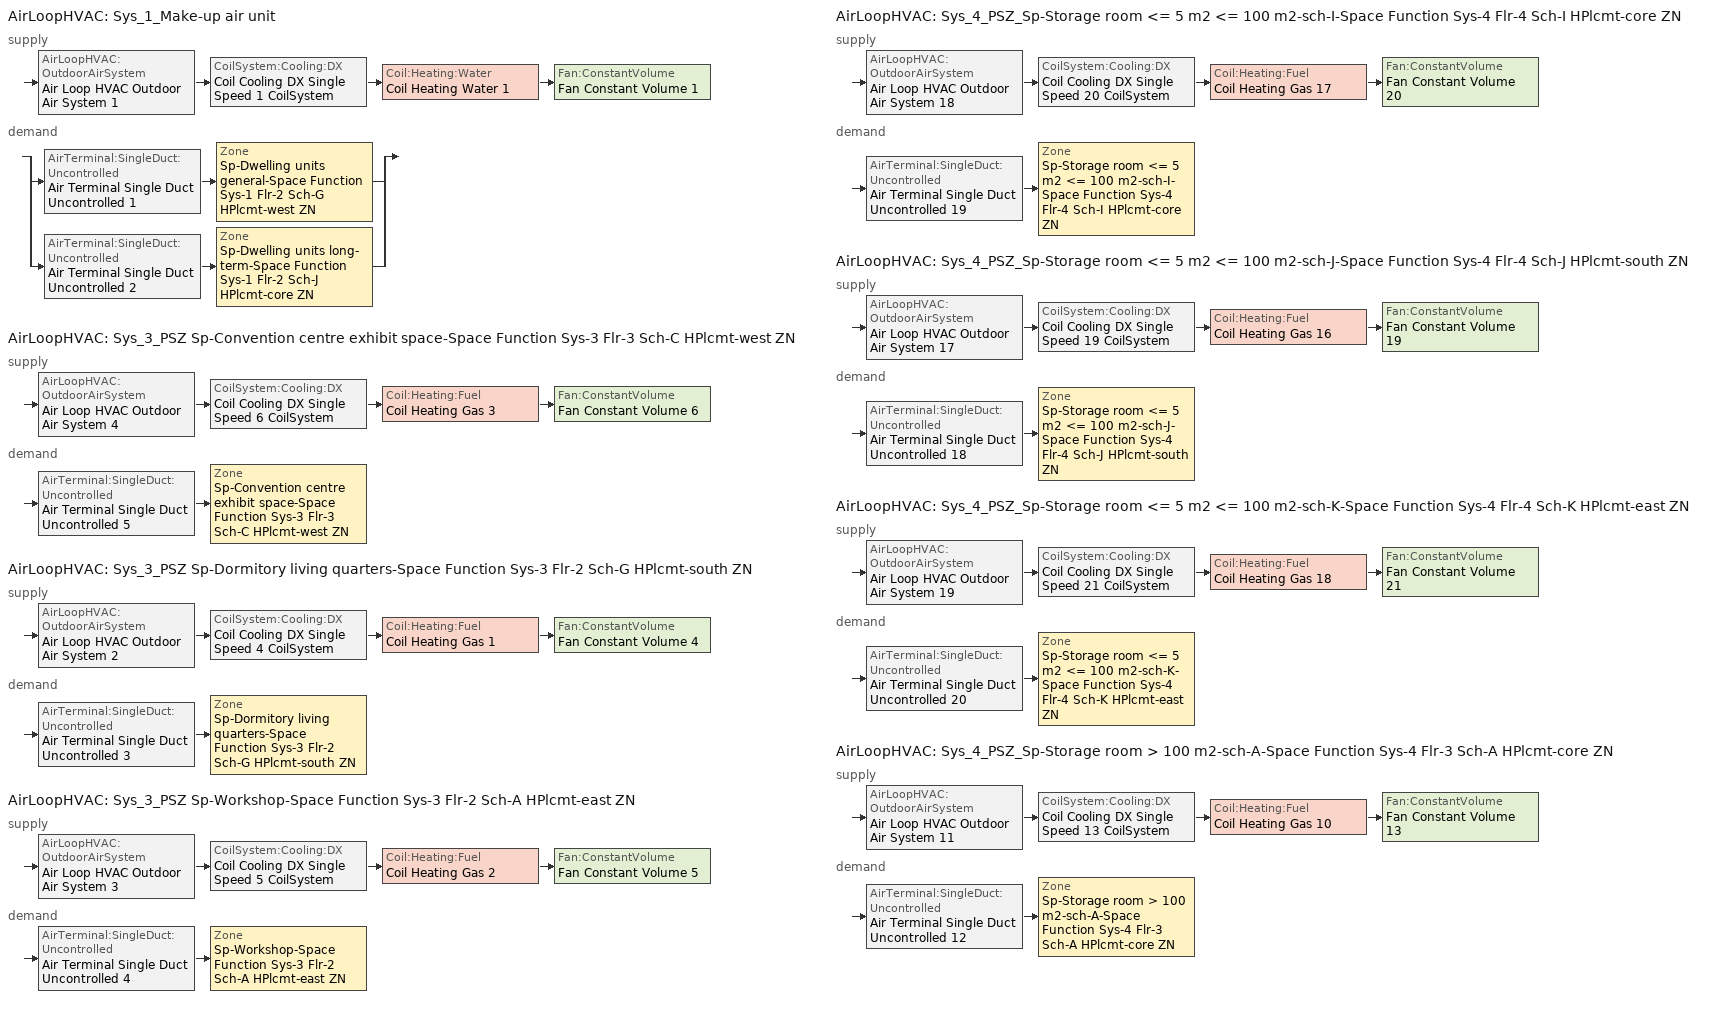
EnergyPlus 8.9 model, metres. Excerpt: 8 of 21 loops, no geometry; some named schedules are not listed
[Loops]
AirLoopHVAC 'Sys_1_Make-up air unit'
 supply: AirLoopHVAC:OutdoorAirSystem 'Air Loop HVAC Outdoor Air System 1' > CoilSystem:Cooling:DX 'Coil Cooling DX Single Speed 1 CoilSystem' > Coil:Heating:Water 'Coil Heating Water 1' > Fan:ConstantVolume 'Fan Constant Volume 1'
 demand: split
  | AirTerminal:SingleDuct:Uncontrolled 'Air Terminal Single Duct Uncontrolled 1' > Zone 'Sp-Dwelling units general-Space Function Sys-1 Flr-2 Sch-G HPlcmt-west ZN'
  | AirTerminal:SingleDuct:Uncontrolled 'Air Terminal Single Duct Uncontrolled 2' > Zone 'Sp-Dwelling units long-term-Space Function Sys-1 Flr-2 Sch-J HPlcmt-core ZN'
AirLoopHVAC 'Sys_3_PSZ Sp-Convention centre exhibit space-Space Function Sys-3 Flr-3 Sch-C HPlcmt-west ZN'
 supply: AirLoopHVAC:OutdoorAirSystem 'Air Loop HVAC Outdoor Air System 4' > CoilSystem:Cooling:DX 'Coil Cooling DX Single Speed 6 CoilSystem' > Coil:Heating:Fuel 'Coil Heating Gas 3' > Fan:ConstantVolume 'Fan Constant Volume 6'
 demand: AirTerminal:SingleDuct:Uncontrolled 'Air Terminal Single Duct Uncontrolled 5' > Zone 'Sp-Convention centre exhibit space-Space Function Sys-3 Flr-3 Sch-C HPlcmt-west ZN'
AirLoopHVAC 'Sys_3_PSZ Sp-Dormitory living quarters-Space Function Sys-3 Flr-2 Sch-G HPlcmt-south ZN'
 supply: AirLoopHVAC:OutdoorAirSystem 'Air Loop HVAC Outdoor Air System 2' > CoilSystem:Cooling:DX 'Coil Cooling DX Single Speed 4 CoilSystem' > Coil:Heating:Fuel 'Coil Heating Gas 1' > Fan:ConstantVolume 'Fan Constant Volume 4'
 demand: AirTerminal:SingleDuct:Uncontrolled 'Air Terminal Single Duct Uncontrolled 3' > Zone 'Sp-Dormitory living quarters-Space Function Sys-3 Flr-2 Sch-G HPlcmt-south ZN'
AirLoopHVAC 'Sys_3_PSZ Sp-Workshop-Space Function Sys-3 Flr-2 Sch-A HPlcmt-east ZN'
 supply: AirLoopHVAC:OutdoorAirSystem 'Air Loop HVAC Outdoor Air System 3' > CoilSystem:Cooling:DX 'Coil Cooling DX Single Speed 5 CoilSystem' > Coil:Heating:Fuel 'Coil Heating Gas 2' > Fan:ConstantVolume 'Fan Constant Volume 5'
 demand: AirTerminal:SingleDuct:Uncontrolled 'Air Terminal Single Duct Uncontrolled 4' > Zone 'Sp-Workshop-Space Function Sys-3 Flr-2 Sch-A HPlcmt-east ZN'
AirLoopHVAC 'Sys_4_PSZ_Sp-Storage room <= 5 m2 <= 100 m2-sch-I-Space Function Sys-4 Flr-4 Sch-I HPlcmt-core ZN'
 supply: AirLoopHVAC:OutdoorAirSystem 'Air Loop HVAC Outdoor Air System 18' > CoilSystem:Cooling:DX 'Coil Cooling DX Single Speed 20 CoilSystem' > Coil:Heating:Fuel 'Coil Heating Gas 17' > Fan:ConstantVolume 'Fan Constant Volume 20'
 demand: AirTerminal:SingleDuct:Uncontrolled 'Air Terminal Single Duct Uncontrolled 19' > Zone 'Sp-Storage room <= 5 m2 <= 100 m2-sch-I-Space Function Sys-4 Flr-4 Sch-I HPlcmt-core ZN'
AirLoopHVAC 'Sys_4_PSZ_Sp-Storage room <= 5 m2 <= 100 m2-sch-J-Space Function Sys-4 Flr-4 Sch-J HPlcmt-south ZN'
 supply: AirLoopHVAC:OutdoorAirSystem 'Air Loop HVAC Outdoor Air System 17' > CoilSystem:Cooling:DX 'Coil Cooling DX Single Speed 19 CoilSystem' > Coil:Heating:Fuel 'Coil Heating Gas 16' > Fan:ConstantVolume 'Fan Constant Volume 19'
 demand: AirTerminal:SingleDuct:Uncontrolled 'Air Terminal Single Duct Uncontrolled 18' > Zone 'Sp-Storage room <= 5 m2 <= 100 m2-sch-J-Space Function Sys-4 Flr-4 Sch-J HPlcmt-south ZN'
AirLoopHVAC 'Sys_4_PSZ_Sp-Storage room <= 5 m2 <= 100 m2-sch-K-Space Function Sys-4 Flr-4 Sch-K HPlcmt-east ZN'
 supply: AirLoopHVAC:OutdoorAirSystem 'Air Loop HVAC Outdoor Air System 19' > CoilSystem:Cooling:DX 'Coil Cooling DX Single Speed 21 CoilSystem' > Coil:Heating:Fuel 'Coil Heating Gas 18' > Fan:ConstantVolume 'Fan Constant Volume 21'
 demand: AirTerminal:SingleDuct:Uncontrolled 'Air Terminal Single Duct Uncontrolled 20' > Zone 'Sp-Storage room <= 5 m2 <= 100 m2-sch-K-Space Function Sys-4 Flr-4 Sch-K HPlcmt-east ZN'
AirLoopHVAC 'Sys_4_PSZ_Sp-Storage room > 100 m2-sch-A-Space Function Sys-4 Flr-3 Sch-A HPlcmt-core ZN'
 supply: AirLoopHVAC:OutdoorAirSystem 'Air Loop HVAC Outdoor Air System 11' > CoilSystem:Cooling:DX 'Coil Cooling DX Single Speed 13 CoilSystem' > Coil:Heating:Fuel 'Coil Heating Gas 10' > Fan:ConstantVolume 'Fan Constant Volume 13'
 demand: AirTerminal:SingleDuct:Uncontrolled 'Air Terminal Single Duct Uncontrolled 12' > Zone 'Sp-Storage room > 100 m2-sch-A-Space Function Sys-4 Flr-3 Sch-A HPlcmt-core ZN'
[ZoneControl:Thermostat] Control Object Type 1=ThermostatSetpoint:DualSetpoint
Name | Zone or ZoneList | Control Type Schedule | Control Name 1
Sp-Convention centre exhibit space-Space Function Sys-3 Flr-3 Sch-C HPlcmt-west ZN Thermostat | Sp-Convention centre exhibit space-Space Function Sys-3 Flr-3 Sch-C HPlcmt-west ZN | Sp-Convention centre exhibit space-Space Function Sys-3 Flr-3 Sch-C HPlcmt-west ZN Thermostat Schedule | Space Function Convention centre exhibit space Thermostat 2
Sp-Dormitory living quarters-Space Function Sys-3 Flr-2 Sch-G HPlcmt-south ZN Thermostat | Sp-Dormitory living quarters-Space Function Sys-3 Flr-2 Sch-G HPlcmt-south ZN | Sp-Dormitory living quarters-Space Function Sys-3 Flr-2 Sch-G HPlcmt-south ZN Thermostat Schedule | Space Function Dormitory living quarters Thermostat 2
Sp-Dwelling units general-Space Function Sys-1 Flr-2 Sch-G HPlcmt-west ZN Thermostat | Sp-Dwelling units general-Space Function Sys-1 Flr-2 Sch-G HPlcmt-west ZN | Sp-Dwelling units general-Space Function Sys-1 Flr-2 Sch-G HPlcmt-west ZN Thermostat Schedule | Space Function Dwelling units general Thermostat 2
Sp-Dwelling units long-term-Space Function Sys-1 Flr-2 Sch-J HPlcmt-core ZN Thermostat | Sp-Dwelling units long-term-Space Function Sys-1 Flr-2 Sch-J HPlcmt-core ZN | Sp-Dwelling units long-term-Space Function Sys-1 Flr-2 Sch-J HPlcmt-core ZN Thermostat Schedule | Space Function Dwelling units long-term Thermostat 2
Sp-Storage room <= 5 m2 <= 100 m2-sch-I-Space Function Sys-4 Flr-4 Sch-I HPlcmt-core ZN Thermostat | Sp-Storage room <= 5 m2 <= 100 m2-sch-I-Space Function Sys-4 Flr-4 Sch-I HPlcmt-core ZN | Sp-Storage room <= 5 m2 <= 100 m2-sch-I-Space Function Sys-4 Flr-4 Sch-I HPlcmt-core ZN Thermostat Schedule | Space Function Storage room <= 5 m2 <= 100 m2-sch-I Thermostat 2
Sp-Storage room <= 5 m2 <= 100 m2-sch-J-Space Function Sys-4 Flr-4 Sch-J HPlcmt-south ZN Thermostat | Sp-Storage room <= 5 m2 <= 100 m2-sch-J-Space Function Sys-4 Flr-4 Sch-J HPlcmt-south ZN | Sp-Storage room <= 5 m2 <= 100 m2-sch-J-Space Function Sys-4 Flr-4 Sch-J HPlcmt-south ZN Thermostat Schedule | Space Function Storage room <= 5 m2 <= 100 m2-sch-J Thermostat 2
Sp-Storage room <= 5 m2 <= 100 m2-sch-K-Space Function Sys-4 Flr-4 Sch-K HPlcmt-east ZN Thermostat | Sp-Storage room <= 5 m2 <= 100 m2-sch-K-Space Function Sys-4 Flr-4 Sch-K HPlcmt-east ZN | Sp-Storage room <= 5 m2 <= 100 m2-sch-K-Space Function Sys-4 Flr-4 Sch-K HPlcmt-east ZN Thermostat Schedule | Space Function Storage room <= 5 m2 <= 100 m2-sch-K Thermostat 2
Sp-Storage room > 100 m2-sch-A-Space Function Sys-4 Flr-3 Sch-A HPlcmt-core ZN Thermostat | Sp-Storage room > 100 m2-sch-A-Space Function Sys-4 Flr-3 Sch-A HPlcmt-core ZN | Sp-Storage room > 100 m2-sch-A-Space Function Sys-4 Flr-3 Sch-A HPlcmt-core ZN Thermostat Schedule | Space Function Storage room > 100 m2-sch-A Thermostat 2
Sp-Workshop-Space Function Sys-3 Flr-2 Sch-A HPlcmt-east ZN Thermostat | Sp-Workshop-Space Function Sys-3 Flr-2 Sch-A HPlcmt-east ZN | Sp-Workshop-Space Function Sys-3 Flr-2 Sch-A HPlcmt-east ZN Thermostat Schedule | Space Function Workshop Thermostat 2
[ThermostatSetpoint:DualSetpoint]
Name | Heating Setpoint Temperature Schedule | Cooling Setpoint Temperature Schedule
Space Function Convention centre exhibit space Thermostat 2 | NECB-C-Thermostat Setpoint-Heating | NECB-C-Thermostat Setpoint-Cooling
Space Function Dormitory living quarters Thermostat 2; Space Function Dwelling units general Thermostat 2 | NECB-G-Thermostat Setpoint-Heating | NECB-G-Thermostat Setpoint-Cooling
Space Function Dwelling units long-term Thermostat 2; Space Function Storage room <= 5 m2 <= 100 m2-sch-J Thermostat 2 | NECB-J-Thermostat Setpoint-Heating | NECB-J-Thermostat Setpoint-Cooling
Space Function Storage room <= 5 m2 <= 100 m2-sch-I Thermostat 2 | NECB-I-Thermostat Setpoint-Heating | NECB-I-Thermostat Setpoint-Cooling
Space Function Storage room <= 5 m2 <= 100 m2-sch-K Thermostat 2 | NECB-K-Thermostat Setpoint-Heating | NECB-K-Thermostat Setpoint-Cooling
Space Function Storage room > 100 m2-sch-A Thermostat 2; Space Function Workshop Thermostat 2 | NECB-A-Thermostat Setpoint-Heating | NECB-A-Thermostat Setpoint-Cooling
[AirTerminal:SingleDuct:Uncontrolled] Availability Schedule=Always On Discrete; Maximum Air Flow Rate {m3/s}=AutoSize
Air Terminal Single Duct Uncontrolled 5; Air Terminal Single Duct Uncontrolled 3; Air Terminal Single Duct Uncontrolled 1; Air Terminal Single Duct Uncontrolled 2; Air Terminal Single Duct Uncontrolled 19; Air Terminal Single Duct Uncontrolled 18; Air Terminal Single Duct Uncontrolled 20; Air Terminal Single Duct Uncontrolled 12; Air Terminal Single Duct Uncontrolled 4
[Zone equipment]
Sp-Convention centre exhibit space-Space Function Sys-3 Flr-3 Sch-C HPlcmt-west ZN: Air Terminal Single Duct Uncontrolled 5, Zone HVAC Baseboard Convective Water 5
Sp-Dormitory living quarters-Space Function Sys-3 Flr-2 Sch-G HPlcmt-south ZN: Air Terminal Single Duct Uncontrolled 3, Zone HVAC Baseboard Convective Water 3
Sp-Dwelling units general-Space Function Sys-1 Flr-2 Sch-G HPlcmt-west ZN: Sp-Dwelling units general-Space Function Sys-1 Flr-2 Sch-G HPlcmt-west ZN PTAC, Zone HVAC Baseboard Convective Water 1, Air Terminal Single Duct Uncontrolled 1
Sp-Dwelling units long-term-Space Function Sys-1 Flr-2 Sch-J HPlcmt-core ZN: Sp-Dwelling units long-term-Space Function Sys-1 Flr-2 Sch-J HPlcmt-core ZN PTAC, Zone HVAC Baseboard Convective Water 2, Air Terminal Single Duct Uncontrolled 2
Sp-Storage room <= 5 m2 <= 100 m2-sch-I-Space Function Sys-4 Flr-4 Sch-I HPlcmt-core ZN: Air Terminal Single Duct Uncontrolled 19, Zone HVAC Baseboard Convective Water 19
Sp-Storage room <= 5 m2 <= 100 m2-sch-J-Space Function Sys-4 Flr-4 Sch-J HPlcmt-south ZN: Air Terminal Single Duct Uncontrolled 18, Zone HVAC Baseboard Convective Water 18
Sp-Storage room <= 5 m2 <= 100 m2-sch-K-Space Function Sys-4 Flr-4 Sch-K HPlcmt-east ZN: Air Terminal Single Duct Uncontrolled 20, Zone HVAC Baseboard Convective Water 20
Sp-Storage room > 100 m2-sch-A-Space Function Sys-4 Flr-3 Sch-A HPlcmt-core ZN: Air Terminal Single Duct Uncontrolled 12, Zone HVAC Baseboard Convective Water 12
Sp-Workshop-Space Function Sys-3 Flr-2 Sch-A HPlcmt-east ZN: Air Terminal Single Duct Uncontrolled 4, Zone HVAC Baseboard Convective Water 4
[Sizing:Zone] Zone Cooling Design Supply Air Temperature Input Method=SupplyAirTemperature; Zone Cooling Design Supply Air Temperature {C}=13; Zone Cooling Design Supply Air Temperature Difference {deltaC}=11.11; Zone Heating Design Supply Air Temperature Input Method=SupplyAirTemperature; Zone Heating Design Supply Air Temperature {C}=43; Zone Heating Design Supply Air Temperature Difference {deltaC}=11.11; Zone Cooling Design Supply Air Humidity Ratio {kgWater/kgDryAir}=0.0085; Zone Heating Design Supply Air Humidity Ratio {kgWater/kgDryAir}=0.008; Zone Heating Sizing Factor=1.3; Zone Cooling Sizing Factor=1.1; Cooling Design Air Flow Method=DesignDay; Cooling Design Air Flow Rate {m3/s}=0; Cooling Minimum Air Flow per Zone Floor Area {m3/s-m2}=0.000762; Cooling Minimum Air Flow {m3/s}=0; Cooling Minimum Air Flow Fraction=0; Heating Design Air Flow Method=DesignDay; Heating Design Air Flow Rate {m3/s}=0; Heating Maximum Air Flow per Zone Floor Area {m3/s-m2}=0.002032; Heating Maximum Air Flow {m3/s}=0.141576; Heating Maximum Air Flow Fraction=0.3; Account for Dedicated Outdoor Air System=No
Name | Design Specification Outdoor Air Object | Design Specification Zone Air Distribution Object
Sp-Convention centre exhibit space-Space Function Sys-3 Flr-3 Sch-C HPlcmt-west ZN | Space Function Convention centre exhibit space Ventilation | Sp-Convention centre exhibit space-Space Function Sys-3 Flr-3 Sch-C HPlcmt-west ZN Design Spec Zone Air Dist
Sp-Dormitory living quarters-Space Function Sys-3 Flr-2 Sch-G HPlcmt-south ZN | Space Function Dormitory living quarters Ventilation | Sp-Dormitory living quarters-Space Function Sys-3 Flr-2 Sch-G HPlcmt-south ZN Design Spec Zone Air Dist
Sp-Dwelling units general-Space Function Sys-1 Flr-2 Sch-G HPlcmt-west ZN | Space Function Dwelling units general Ventilation | Sp-Dwelling units general-Space Function Sys-1 Flr-2 Sch-G HPlcmt-west ZN Design Spec Zone Air Dist
Sp-Dwelling units long-term-Space Function Sys-1 Flr-2 Sch-J HPlcmt-core ZN | Space Function Dwelling units long-term Ventilation | Sp-Dwelling units long-term-Space Function Sys-1 Flr-2 Sch-J HPlcmt-core ZN Design Spec Zone Air Dist
Sp-Storage room <= 5 m2 <= 100 m2-sch-I-Space Function Sys-4 Flr-4 Sch-I HPlcmt-core ZN | Space Function Storage room <= 5 m2 <= 100 m2-sch-I Ventilation | Sp-Storage room <= 5 m2 <= 100 m2-sch-I-Space Function Sys-4 Flr-4 Sch-I HPlcmt-core ZN Design Spec Zone Air Dist
Sp-Storage room <= 5 m2 <= 100 m2-sch-J-Space Function Sys-4 Flr-4 Sch-J HPlcmt-south ZN | Space Function Storage room <= 5 m2 <= 100 m2-sch-J Ventilation | Sp-Storage room <= 5 m2 <= 100 m2-sch-J-Space Function Sys-4 Flr-4 Sch-J HPlcmt-south ZN Design Spec Zone Air Dist
Sp-Storage room <= 5 m2 <= 100 m2-sch-K-Space Function Sys-4 Flr-4 Sch-K HPlcmt-east ZN | Space Function Storage room <= 5 m2 <= 100 m2-sch-K Ventilation | Sp-Storage room <= 5 m2 <= 100 m2-sch-K-Space Function Sys-4 Flr-4 Sch-K HPlcmt-east ZN Design Spec Zone Air Dist
Sp-Storage room > 100 m2-sch-A-Space Function Sys-4 Flr-3 Sch-A HPlcmt-core ZN | Space Function Storage room > 100 m2-sch-A Ventilation | Sp-Storage room > 100 m2-sch-A-Space Function Sys-4 Flr-3 Sch-A HPlcmt-core ZN Design Spec Zone Air Dist
Sp-Workshop-Space Function Sys-3 Flr-2 Sch-A HPlcmt-east ZN | Space Function Workshop Ventilation | Sp-Workshop-Space Function Sys-3 Flr-2 Sch-A HPlcmt-east ZN Design Spec Zone Air Dist
[DesignSpecification:ZoneAirDistribution] Zone Air Distribution Effectiveness in Cooling Mode=1; Zone Air Distribution Effectiveness in Heating Mode=1
Sp-Convention centre exhibit space-Space Function Sys-3 Flr-3 Sch-C HPlcmt-west ZN Design Spec Zone Air Dist; Sp-Dormitory living quarters-Space Function Sys-3 Flr-2 Sch-G HPlcmt-south ZN Design Spec Zone Air Dist; Sp-Dwelling units general-Space Function Sys-1 Flr-2 Sch-G HPlcmt-west ZN Design Spec Zone Air Dist; Sp-Dwelling units long-term-Space Function Sys-1 Flr-2 Sch-J HPlcmt-core ZN Design Spec Zone Air Dist; Sp-Storage room <= 5 m2 <= 100 m2-sch-I-Space Function Sys-4 Flr-4 Sch-I HPlcmt-core ZN Design Spec Zone Air Dist; Sp-Storage room <= 5 m2 <= 100 m2-sch-J-Space Function Sys-4 Flr-4 Sch-J HPlcmt-south ZN Design Spec Zone Air Dist; Sp-Storage room <= 5 m2 <= 100 m2-sch-K-Space Function Sys-4 Flr-4 Sch-K HPlcmt-east ZN Design Spec Zone Air Dist; Sp-Storage room > 100 m2-sch-A-Space Function Sys-4 Flr-3 Sch-A HPlcmt-core ZN Design Spec Zone Air Dist; Sp-Workshop-Space Function Sys-3 Flr-2 Sch-A HPlcmt-east ZN Design Spec Zone Air Dist
[Controller:MechanicalVentilation] Availability Schedule=Always On Discrete; Demand Controlled Ventilation=No; System Outdoor Air Method=ZoneSum
Name | Zone Name 1 | Design Specification Outdoor Air Object Name 1 | Design Specification Zone Air Distribution Object Name 1 | Zone Name 2 | Design Specification Outdoor Air Object Name 2 | Design Specification Zone Air Distribution Object Name 2
Controller Mechanical Ventilation 4 | Sp-Convention centre exhibit space-Space Function Sys-3 Flr-3 Sch-C HPlcmt-west ZN | Space Function Convention centre exhibit space Ventilation | Sp-Convention centre exhibit space-Space Function Sys-3 Flr-3 Sch-C HPlcmt-west ZN Design Spec Zone Air Dist
Controller Mechanical Ventilation 2 | Sp-Dormitory living quarters-Space Function Sys-3 Flr-2 Sch-G HPlcmt-south ZN | Space Function Dormitory living quarters Ventilation | Sp-Dormitory living quarters-Space Function Sys-3 Flr-2 Sch-G HPlcmt-south ZN Design Spec Zone Air Dist
Controller Mechanical Ventilation 1 | Sp-Dwelling units general-Space Function Sys-1 Flr-2 Sch-G HPlcmt-west ZN | Space Function Dwelling units general Ventilation | Sp-Dwelling units general-Space Function Sys-1 Flr-2 Sch-G HPlcmt-west ZN Design Spec Zone Air Dist | Sp-Dwelling units long-term-Space Function Sys-1 Flr-2 Sch-J HPlcmt-core ZN | Space Function Dwelling units long-term Ventilation | Sp-Dwelling units long-term-Space Function Sys-1 Flr-2 Sch-J HPlcmt-core ZN Design Spec Zone Air Dist
Controller Mechanical Ventilation 18 | Sp-Storage room <= 5 m2 <= 100 m2-sch-I-Space Function Sys-4 Flr-4 Sch-I HPlcmt-core ZN | Space Function Storage room <= 5 m2 <= 100 m2-sch-I Ventilation | Sp-Storage room <= 5 m2 <= 100 m2-sch-I-Space Function Sys-4 Flr-4 Sch-I HPlcmt-core ZN Design Spec Zone Air Dist
Controller Mechanical Ventilation 17 | Sp-Storage room <= 5 m2 <= 100 m2-sch-J-Space Function Sys-4 Flr-4 Sch-J HPlcmt-south ZN | Space Function Storage room <= 5 m2 <= 100 m2-sch-J Ventilation | Sp-Storage room <= 5 m2 <= 100 m2-sch-J-Space Function Sys-4 Flr-4 Sch-J HPlcmt-south ZN Design Spec Zone Air Dist
Controller Mechanical Ventilation 19 | Sp-Storage room <= 5 m2 <= 100 m2-sch-K-Space Function Sys-4 Flr-4 Sch-K HPlcmt-east ZN | Space Function Storage room <= 5 m2 <= 100 m2-sch-K Ventilation | Sp-Storage room <= 5 m2 <= 100 m2-sch-K-Space Function Sys-4 Flr-4 Sch-K HPlcmt-east ZN Design Spec Zone Air Dist
Controller Mechanical Ventilation 11 | Sp-Storage room > 100 m2-sch-A-Space Function Sys-4 Flr-3 Sch-A HPlcmt-core ZN | Space Function Storage room > 100 m2-sch-A Ventilation | Sp-Storage room > 100 m2-sch-A-Space Function Sys-4 Flr-3 Sch-A HPlcmt-core ZN Design Spec Zone Air Dist
Controller Mechanical Ventilation 3 | Sp-Workshop-Space Function Sys-3 Flr-2 Sch-A HPlcmt-east ZN | Space Function Workshop Ventilation | Sp-Workshop-Space Function Sys-3 Flr-2 Sch-A HPlcmt-east ZN Design Spec Zone Air Dist
[DesignSpecification:OutdoorAir] Outdoor Air Method=Sum; Outdoor Air Flow per Person {m3/s-person}=0; Outdoor Air Flow per Zone {m3/s}=0; Outdoor Air Flow Air Changes per Hour {1/hr}=0
Name | Outdoor Air Flow per Zone Floor Area {m3/s-m2}
Space Function Convention centre exhibit space Ventilation | 0.0008636
Space Function Dormitory living quarters Ventilation; Space Function Dwelling units long-term Ventilation | 0.0005588
Space Function Dwelling units general Ventilation | 0.00039624
Space Function Storage room <= 5 m2 <= 100 m2-sch-I Ventilation; Space Function Storage room <= 5 m2 <= 100 m2-sch-J Ventilation; Space Function Storage room <= 5 m2 <= 100 m2-sch-K Ventilation; Space Function Storage room > 100 m2-sch-A Ventilation | 0.0003556
Space Function Workshop Ventilation | 0.0019304
[ZoneHVAC:PackagedTerminalAirConditioner] Availability Schedule=Always On Discrete; Cooling Supply Air Flow Rate {m3/s}=Autosize; Heating Supply Air Flow Rate {m3/s}=Autosize; No Load Supply Air Flow Rate {m3/s}=Autosize; Cooling Outdoor Air Flow Rate {m3/s}=Autosize; Heating Outdoor Air Flow Rate {m3/s}=Autosize; No Load Outdoor Air Flow Rate {m3/s}=Autosize; Fan Placement=DrawThrough
Name | Supply Air Fan | Heating Coil | Cooling Coil
Sp-Dwelling units general-Space Function Sys-1 Flr-2 Sch-G HPlcmt-west ZN PTAC | Fan Constant Volume 2 | Coil Heating Electric 1 | Coil Cooling DX Single Speed 2
Sp-Dwelling units long-term-Space Function Sys-1 Flr-2 Sch-J HPlcmt-core ZN PTAC | Fan Constant Volume 3 | Coil Heating Electric 2 | Coil Cooling DX Single Speed 3
[Fan:ConstantVolume] Availability Schedule=Always On Discrete; Fan Total Efficiency=0.7; Maximum Flow Rate {m3/s}=AutoSize; Motor Efficiency=0.9; Motor In Airstream Fraction=1
Name | Pressure Rise {Pa}
Fan Constant Volume 2; Fan Constant Volume 3 | 640
Fan Constant Volume 1; Fan Constant Volume 6; Fan Constant Volume 4; Fan Constant Volume 5; Fan Constant Volume 20; Fan Constant Volume 19; Fan Constant Volume 21; Fan Constant Volume 13 | 250
[Coil:Heating:Electric] Availability Schedule=ON_OFF_ALWAYS_OFF; Efficiency=1; Nominal Capacity {W}=Autosize
Coil Heating Electric 1; Coil Heating Electric 2
[Coil:Cooling:DX:SingleSpeed] Availability Schedule=Always On Discrete; Gross Rated Total Cooling Capacity {W}=Autosize; Gross Rated Sensible Heat Ratio=Autosize; Gross Rated Cooling COP {W/W}=3; Rated Air Flow Rate {m3/s}=Autosize; Rated Evaporator Fan Power Per Volume Flow Rate {W/(m3/s)}=773.3; Condenser Type=AirCooled; Evaporative Condenser Effectiveness=0; Evaporative Condenser Air Flow Rate {m3/s}=Autosize; Evaporative Condenser Pump Rated Power Consumption {W}=Autosize; Crankcase Heater Capacity {W}=0; Maximum Outdoor Dry-Bulb Temperature for Crankcase Heater Operation {C}=0; Basin Heater Capacity {W/K}=0; Basin Heater Setpoint Temperature {C}=10
Name | Total Cooling Capacity Function of Temperature Curve | Total Cooling Capacity Function of Flow Fraction Curve | Energy Input Ratio Function of Temperature Curve | Energy Input Ratio Function of Flow Fraction Curve | Part Load Fraction Correlation Curve
Coil Cooling DX Single Speed 2 | Curve Biquadratic 3 | Curve Quadratic 3 | Curve Biquadratic 4 | Curve Quadratic 4 | Curve Cubic 2
Coil Cooling DX Single Speed 3 | Curve Biquadratic 5 | Curve Quadratic 5 | Curve Biquadratic 6 | Curve Quadratic 6 | Curve Cubic 3
Coil Cooling DX Single Speed 1 | Curve Biquadratic 1 | Curve Quadratic 1 | Curve Biquadratic 2 | Curve Quadratic 2 | Curve Cubic 1
Coil Cooling DX Single Speed 6 | Curve Biquadratic 11 | Curve Quadratic 13 | Curve Biquadratic 12 | Curve Quadratic 14 | Curve Quadratic 15
Coil Cooling DX Single Speed 4 | Curve Biquadratic 7 | Curve Quadratic 7 | Curve Biquadratic 8 | Curve Quadratic 8 | Curve Quadratic 9
Coil Cooling DX Single Speed 5 | Curve Biquadratic 9 | Curve Quadratic 10 | Curve Biquadratic 10 | Curve Quadratic 11 | Curve Quadratic 12
Coil Cooling DX Single Speed 20 | Curve Biquadratic 39 | Curve Quadratic 42 | Curve Biquadratic 40 | Curve Quadratic 43 | Curve Cubic 17
Coil Cooling DX Single Speed 19 | Curve Biquadratic 37 | Curve Quadratic 40 | Curve Biquadratic 38 | Curve Quadratic 41 | Curve Cubic 16
Coil Cooling DX Single Speed 21 | Curve Biquadratic 41 | Curve Quadratic 44 | Curve Biquadratic 42 | Curve Quadratic 45 | Curve Cubic 18
Coil Cooling DX Single Speed 13 | Curve Biquadratic 25 | Curve Quadratic 28 | Curve Biquadratic 26 | Curve Quadratic 29 | Curve Cubic 10
[AirLoopHVAC] Design Supply Air Flow Rate {m3/s}=AutoSize
Sys_1_Make-up air unit; Sys_3_PSZ Sp-Convention centre exhibit space-Space Function Sys-3 Flr-3 Sch-C HPlcmt-west ZN; Sys_3_PSZ Sp-Dormitory living quarters-Space Function Sys-3 Flr-2 Sch-G HPlcmt-south ZN; Sys_3_PSZ Sp-Workshop-Space Function Sys-3 Flr-2 Sch-A HPlcmt-east ZN; Sys_4_PSZ_Sp-Storage room <= 5 m2 <= 100 m2-sch-I-Space Function Sys-4 Flr-4 Sch-I HPlcmt-core ZN; Sys_4_PSZ_Sp-Storage room <= 5 m2 <= 100 m2-sch-J-Space Function Sys-4 Flr-4 Sch-J HPlcmt-south ZN; Sys_4_PSZ_Sp-Storage room <= 5 m2 <= 100 m2-sch-K-Space Function Sys-4 Flr-4 Sch-K HPlcmt-east ZN; Sys_4_PSZ_Sp-Storage room > 100 m2-sch-A-Space Function Sys-4 Flr-3 Sch-A HPlcmt-core ZN
[Sizing:System] Design Outdoor Air Flow Rate {m3/s}=Autosize; Central Heating Maximum System Air Flow Ratio=1; Preheat Design Temperature {C}=7; Preheat Design Humidity Ratio {kgWater/kgDryAir}=0.008; Precool Design Temperature {C}=13; Precool Design Humidity Ratio {kgWater/kgDryAir}=0.008; Central Cooling Design Supply Air Temperature {C}=13; Central Heating Design Supply Air Temperature {C}=43; Type of Zone Sum to Use=NonCoincident; Central Cooling Design Supply Air Humidity Ratio {kgWater/kgDryAir}=0.0085; Central Heating Design Supply Air Humidity Ratio {kgWater/kgDryAir}=0.008; Cooling Supply Air Flow Rate Method=DesignDay; Cooling Supply Air Flow Rate {m3/s}=0; Cooling Supply Air Flow Rate Per Floor Area {m3/s-m2}=0.00996765; Cooling Fraction of Autosized Cooling Supply Air Flow Rate=1; Cooling Supply Air Flow Rate Per Unit Cooling Capacity {m3/s-W}=3.94755e-05; Heating Supply Air Flow Rate Method=DesignDay; Heating Supply Air Flow Rate {m3/s}=0; Heating Supply Air Flow Rate Per Floor Area {m3/s-m2}=0.00996765; Heating Fraction of Autosized Heating Supply Air Flow Rate=1; Heating Fraction of Autosized Cooling Supply Air Flow Rate=1; Heating Supply Air Flow Rate Per Unit Heating Capacity {m3/s-W}=3.15882e-05; System Outdoor Air Method=ZoneSum; Zone Maximum Outdoor Air Fraction=1; Cooling Design Capacity Method=CoolingDesignCapacity; Cooling Design Capacity {W}=Autosize; Cooling Design Capacity Per Floor Area {W/m2}=234.7; Fraction of Autosized Cooling Design Capacity=1; Heating Design Capacity Method=HeatingDesignCapacity; Heating Design Capacity {W}=Autosize; Heating Design Capacity Per Floor Area {W/m2}=157; Fraction of Autosized Heating Design Capacity=1; Central Cooling Capacity Control Method=OnOff
Name | Type of Load to Size On | 100% Outdoor Air in Cooling | 100% Outdoor Air in Heating
Sys_1_Make-up air unit | VentilationRequirement | Yes | Yes
Sys_3_PSZ Sp-Convention centre exhibit space-Space Function Sys-3 Flr-3 Sch-C HPlcmt-west ZN; Sys_3_PSZ Sp-Dormitory living quarters-Space Function Sys-3 Flr-2 Sch-G HPlcmt-south ZN; Sys_3_PSZ Sp-Workshop-Space Function Sys-3 Flr-2 Sch-A HPlcmt-east ZN; Sys_4_PSZ_Sp-Storage room <= 5 m2 <= 100 m2-sch-I-Space Function Sys-4 Flr-4 Sch-I HPlcmt-core ZN; Sys_4_PSZ_Sp-Storage room <= 5 m2 <= 100 m2-sch-J-Space Function Sys-4 Flr-4 Sch-J HPlcmt-south ZN; Sys_4_PSZ_Sp-Storage room <= 5 m2 <= 100 m2-sch-K-Space Function Sys-4 Flr-4 Sch-K HPlcmt-east ZN; Sys_4_PSZ_Sp-Storage room > 100 m2-sch-A-Space Function Sys-4 Flr-3 Sch-A HPlcmt-core ZN | Sensible | No | No
[Controller:WaterCoil]
Controller Water Coil 1: Control Variable=Temperature; Action=Normal; Actuator Variable=Flow; Controller Convergence Tolerance {deltaC}=Autosize; Maximum Actuated Flow {m3/s}=Autosize; Minimum Actuated Flow {m3/s}=0
[Controller:OutdoorAir] Minimum Outdoor Air Flow Rate {m3/s}=Autosize; Maximum Outdoor Air Flow Rate {m3/s}=Autosize; Economizer Control Type=NoEconomizer; Economizer Control Action Type=ModulateFlow; Economizer Maximum Limit Dry-Bulb Temperature {C}=28; Economizer Maximum Limit Enthalpy {J/kg}=64000; Economizer Minimum Limit Dry-Bulb Temperature {C}=-100; Lockout Type=NoLockout; Minimum Limit Type=FixedMinimum; High Humidity Control=No; Control High Indoor Humidity Based on Outdoor Humidity Ratio=Yes; Heat Recovery Bypass Control Type=BypassWhenWithinEconomizerLimits
Name | Mechanical Ventilation Controller
Controller Outdoor Air 1 | Controller Mechanical Ventilation 1
Controller Outdoor Air 4 | Controller Mechanical Ventilation 4
Controller Outdoor Air 2 | Controller Mechanical Ventilation 2
Controller Outdoor Air 3 | Controller Mechanical Ventilation 3
Controller Outdoor Air 18 | Controller Mechanical Ventilation 18
Controller Outdoor Air 17 | Controller Mechanical Ventilation 17
Controller Outdoor Air 19 | Controller Mechanical Ventilation 19
Controller Outdoor Air 11 | Controller Mechanical Ventilation 11
[SetpointManager:MixedAir] Control Variable=Temperature
Node 44 OS Default SPM; Node 43 OS Default SPM; Node 42 OS Default SPM; Node 91 OS Default SPM; Node 90 OS Default SPM; Node 89 OS Default SPM; Node 65 OS Default SPM; Node 64 OS Default SPM; Node 63 OS Default SPM; Node 78 OS Default SPM; Node 77 OS Default SPM; Node 76 OS Default SPM; Node 273 OS Default SPM; Node 272 OS Default SPM; Node 271 OS Default SPM; Node 260 OS Default SPM; Node 259 OS Default SPM; Node 258 OS Default SPM; Node 286 OS Default SPM; Node 285 OS Default SPM; Node 284 OS Default SPM; Node 182 OS Default SPM; Node 181 OS Default SPM; Node 180 OS Default SPM
[CoilSystem:Cooling:DX] Availability Schedule=Always On Discrete
Name | Cooling Coil
Coil Cooling DX Single Speed 1 CoilSystem | Coil Cooling DX Single Speed 1
Coil Cooling DX Single Speed 6 CoilSystem | Coil Cooling DX Single Speed 6
Coil Cooling DX Single Speed 4 CoilSystem | Coil Cooling DX Single Speed 4
Coil Cooling DX Single Speed 5 CoilSystem | Coil Cooling DX Single Speed 5
Coil Cooling DX Single Speed 20 CoilSystem | Coil Cooling DX Single Speed 20
Coil Cooling DX Single Speed 19 CoilSystem | Coil Cooling DX Single Speed 19
Coil Cooling DX Single Speed 21 CoilSystem | Coil Cooling DX Single Speed 21
Coil Cooling DX Single Speed 13 CoilSystem | Coil Cooling DX Single Speed 13
[Coil:Heating:Water]
Coil Heating Water 1: Availability Schedule=Always On Discrete; U-Factor Times Area Value {W/K}=Autosize; Maximum Water Flow Rate {m3/s}=Autosize; Performance Input Method=UFactorTimesAreaAndDesignWaterFlowRate; Rated Capacity {W}=Autosize; Rated Inlet Water Temperature {C}=82.2; Rated Inlet Air Temperature {C}=16.6; Rated Outlet Water Temperature {C}=71.1; Rated Outlet Air Temperature {C}=32.2; Rated Ratio for Air and Water Convection=0.5
[SetpointManager:Scheduled]
Setpoint Manager Scheduled 1: Control Variable=Temperature; Schedule=Makeup-Air Unit Supply Air Temp
[Coil:Heating:Fuel] Availability Schedule=Always On Discrete; Fuel Type=NaturalGas; Burner Efficiency=0.8; Nominal Capacity {W}=AutoSize; Parasitic Electric Load {W}=0; Parasitic Fuel Load {W}=0
Coil Heating Gas 3; Coil Heating Gas 1; Coil Heating Gas 2; Coil Heating Gas 17; Coil Heating Gas 16; Coil Heating Gas 18; Coil Heating Gas 10
[SetpointManager:SingleZone:Reheat] Control Variable=Temperature; Minimum Supply Air Temperature {C}=13; Maximum Supply Air Temperature {C}=43
Name | Control Zone
Setpoint Manager Single Zone Reheat 3 | Sp-Convention centre exhibit space-Space Function Sys-3 Flr-3 Sch-C HPlcmt-west ZN
Setpoint Manager Single Zone Reheat 1 | Sp-Dormitory living quarters-Space Function Sys-3 Flr-2 Sch-G HPlcmt-south ZN
Setpoint Manager Single Zone Reheat 2 | Sp-Workshop-Space Function Sys-3 Flr-2 Sch-A HPlcmt-east ZN
Setpoint Manager Single Zone Reheat 17 | Sp-Storage room <= 5 m2 <= 100 m2-sch-I-Space Function Sys-4 Flr-4 Sch-I HPlcmt-core ZN
Setpoint Manager Single Zone Reheat 16 | Sp-Storage room <= 5 m2 <= 100 m2-sch-J-Space Function Sys-4 Flr-4 Sch-J HPlcmt-south ZN
Setpoint Manager Single Zone Reheat 18 | Sp-Storage room <= 5 m2 <= 100 m2-sch-K-Space Function Sys-4 Flr-4 Sch-K HPlcmt-east ZN
Setpoint Manager Single Zone Reheat 10 | Sp-Storage room > 100 m2-sch-A-Space Function Sys-4 Flr-3 Sch-A HPlcmt-core ZN
[Schedule:Compact]
Sp-Convention centre exhibit space-Space Function Sys-3 Flr-3 Sch-C HPlcmt-west ZN Thermostat Schedule; Sp-Dormitory living quarters-Space Function Sys-3 Flr-2 Sch-G HPlcmt-south ZN Thermostat Schedule; Sp-Dwelling units general-Space Function Sys-1 Flr-2 Sch-G HPlcmt-west ZN Thermostat Schedule; Sp-Dwelling units long-term-Space Function Sys-1 Flr-2 Sch-J HPlcmt-core ZN Thermostat Schedule; Sp-Storage room <= 5 m2 <= 100 m2-sch-I-Space Function Sys-4 Flr-4 Sch-I HPlcmt-core ZN Thermostat Schedule; Sp-Storage room <= 5 m2 <= 100 m2-sch-J-Space Function Sys-4 Flr-4 Sch-J HPlcmt-south ZN Thermostat Schedule; Sp-Storage room <= 5 m2 <= 100 m2-sch-K-Space Function Sys-4 Flr-4 Sch-K HPlcmt-east ZN Thermostat Schedule; Sp-Storage room > 100 m2-sch-A-Space Function Sys-4 Flr-3 Sch-A HPlcmt-core ZN Thermostat Schedule; Sp-Workshop-Space Function Sys-3 Flr-2 Sch-A HPlcmt-east ZN Thermostat Schedule: Through: 12/31, For: AllDays, Until: 24:00, 4
[Schedule:Day:Interval]
NECB-C-Thermostat Setpoint-Heating Sun|Hol Day: No, 09:00, 18, 10:00, 20, 19:00, 22, 24:00, 18
NECB-C-Thermostat Setpoint-Heating Default|Wkdy Day; NECB-C-Thermostat Setpoint-Heating Sat Day; NECB-C-Thermostat Setpoint-Heating Default: No, 07:00, 18, 08:00, 20, 21:00, 22, 24:00, 18
NECB-C-Thermostat Setpoint-Cooling Sun|Hol Day: No, 07:00, 35, 19:00, 24, 24:00, 35
NECB-C-Thermostat Setpoint-Cooling Default|Wkdy Day; NECB-C-Thermostat Setpoint-Cooling Sat Day; NECB-C-Thermostat Setpoint-Cooling Default: No, 07:00, 35, 21:00, 24, 24:00, 35
NECB-G-Thermostat Setpoint-Heating Sun|Hol Day; NECB-G-Thermostat Setpoint-Heating Default|Wkdy Day; NECB-G-Thermostat Setpoint-Heating Sat Day; NECB-G-Thermostat Setpoint-Heating Default: No, 01:00, 22, 07:00, 18, 08:00, 20, 24:00, 22
NECB-G-Thermostat Setpoint-Cooling Sun|Hol Day; NECB-G-Thermostat Setpoint-Cooling Default|Wkdy Day; NECB-G-Thermostat Setpoint-Cooling Sat Day; NECB-G-Thermostat Setpoint-Cooling Default; NECB-J-Thermostat Setpoint-Cooling Sun|Hol Day; NECB-J-Thermostat Setpoint-Cooling Default|Wkdy Day; NECB-J-Thermostat Setpoint-Cooling Sat Day; NECB-J-Thermostat Setpoint-Cooling Default: No, 24:00, 24
sunON_OFF_ALWAYS_OFF 1; wkdON_OFF_ALWAYS_OFF 1; satON_OFF_ALWAYS_OFF 1; Schedule Day 3: No, 01:00, 0, 02:00, 0, 03:00, 0, 04:00, 0, 05:00, 0, 06:00, 0, 07:00, 0, 08:00, 0, 09:00, 0, 10:00, 0, 11:00, 0, 12:00, 0, 13:00, 0, 14:00, 0, 15:00, 0, 16:00, 0, 17:00, 0, 18:00, 0, 19:00, 0, 20:00, 0, 21:00, 0, 22:00, 0, 23:00, 0, 24:00, 0
NECB-J-Thermostat Setpoint-Heating Sun|Hol Day; NECB-J-Thermostat Setpoint-Heating Default|Wkdy Day; NECB-J-Thermostat Setpoint-Heating Sat Day; NECB-J-Thermostat Setpoint-Heating Default: No, 24:00, 22
NECB-I-Thermostat Setpoint-Heating Sun|Hol Day: No, 07:00, 18, 08:00, 20, 14:00, 22, 24:00, 18
NECB-I-Thermostat Setpoint-Heating Default|Wkdy Day; NECB-I-Thermostat Setpoint-Heating Default: No, 14:00, 18, 15:00, 20, 24:00, 22
NECB-I-Thermostat Setpoint-Heating Sat Day: No, 10:00, 18, 11:00, 20, 24:00, 22
NECB-I-Thermostat Setpoint-Cooling Sun|Hol Day: No, 07:00, 35, 14:00, 24, 24:00, 35
NECB-I-Thermostat Setpoint-Cooling Default|Wkdy Day; NECB-I-Thermostat Setpoint-Cooling Default: No, 14:00, 35, 24:00, 24
NECB-I-Thermostat Setpoint-Cooling Sat Day: No, 10:00, 35, 24:00, 24
NECB-K-Thermostat Setpoint-Heating Sun|Hol Day; NECB-K-Thermostat Setpoint-Heating Default|Wkdy Day; NECB-K-Thermostat Setpoint-Heating Sat Day; NECB-K-Thermostat Setpoint-Heating Default: No, 24:00, 5
NECB-K-Thermostat Setpoint-Cooling Sun|Hol Day; NECB-K-Thermostat Setpoint-Cooling Default|Wkdy Day; NECB-K-Thermostat Setpoint-Cooling Sat Day; NECB-K-Thermostat Setpoint-Cooling Default; NECB-A-Thermostat Setpoint-Cooling Sun|Hol Day; NECB-A-Thermostat Setpoint-Cooling Sat Day: No, 24:00, 35
NECB-A-Thermostat Setpoint-Heating Sun|Hol Day; NECB-A-Thermostat Setpoint-Heating Sat Day: No, 24:00, 18
NECB-A-Thermostat Setpoint-Heating Default|Wkdy Day; NECB-A-Thermostat Setpoint-Heating Default: No, 06:00, 18, 07:00, 20, 21:00, 22, 24:00, 18
NECB-A-Thermostat Setpoint-Cooling Default|Wkdy Day; NECB-A-Thermostat Setpoint-Cooling Default: No, 06:00, 35, 21:00, 24, 24:00, 35
Makeup Air Unit Supply Air Temp Default: No, 24:00, 20
[Schedule:Week:Daily]
NECB-C-Thermostat Setpoint-Heating Week Rule - Jan1-Dec31: NECB-C-Thermostat Setpoint-Heating Sun|Hol Day, NECB-C-Thermostat Setpoint-Heating Default|Wkdy Day, NECB-C-Thermostat Setpoint-Heating Default|Wkdy Day, NECB-C-Thermostat Setpoint-Heating Default|Wkdy Day, NECB-C-Thermostat Setpoint-Heating Default|Wkdy Day, NECB-C-Thermostat Setpoint-Heating Default|Wkdy Day, NECB-C-Thermostat Setpoint-Heating Sat Day, NECB-C-Thermostat Setpoint-Heating Default, NECB-C-Thermostat Setpoint-Heating Default, NECB-C-Thermostat Setpoint-Heating Default, NECB-C-Thermostat Setpoint-Heating Default, NECB-C-Thermostat Setpoint-Heating Default
NECB-C-Thermostat Setpoint-Cooling Week Rule - Jan1-Dec31: NECB-C-Thermostat Setpoint-Cooling Sun|Hol Day, NECB-C-Thermostat Setpoint-Cooling Default|Wkdy Day, NECB-C-Thermostat Setpoint-Cooling Default|Wkdy Day, NECB-C-Thermostat Setpoint-Cooling Default|Wkdy Day, NECB-C-Thermostat Setpoint-Cooling Default|Wkdy Day, NECB-C-Thermostat Setpoint-Cooling Default|Wkdy Day, NECB-C-Thermostat Setpoint-Cooling Sat Day, NECB-C-Thermostat Setpoint-Cooling Default, NECB-C-Thermostat Setpoint-Cooling Default, NECB-C-Thermostat Setpoint-Cooling Default, NECB-C-Thermostat Setpoint-Cooling Default, NECB-C-Thermostat Setpoint-Cooling Default
NECB-G-Thermostat Setpoint-Heating Week Rule - Jan1-Dec31: NECB-G-Thermostat Setpoint-Heating Sun|Hol Day, NECB-G-Thermostat Setpoint-Heating Default|Wkdy Day, NECB-G-Thermostat Setpoint-Heating Default|Wkdy Day, NECB-G-Thermostat Setpoint-Heating Default|Wkdy Day, NECB-G-Thermostat Setpoint-Heating Default|Wkdy Day, NECB-G-Thermostat Setpoint-Heating Default|Wkdy Day, NECB-G-Thermostat Setpoint-Heating Sat Day, NECB-G-Thermostat Setpoint-Heating Default, NECB-G-Thermostat Setpoint-Heating Default, NECB-G-Thermostat Setpoint-Heating Default, NECB-G-Thermostat Setpoint-Heating Default, NECB-G-Thermostat Setpoint-Heating Default
NECB-G-Thermostat Setpoint-Cooling Week Rule - Jan1-Dec31: NECB-G-Thermostat Setpoint-Cooling Sun|Hol Day, NECB-G-Thermostat Setpoint-Cooling Default|Wkdy Day, NECB-G-Thermostat Setpoint-Cooling Default|Wkdy Day, NECB-G-Thermostat Setpoint-Cooling Default|Wkdy Day, NECB-G-Thermostat Setpoint-Cooling Default|Wkdy Day, NECB-G-Thermostat Setpoint-Cooling Default|Wkdy Day, NECB-G-Thermostat Setpoint-Cooling Sat Day, NECB-G-Thermostat Setpoint-Cooling Default, NECB-G-Thermostat Setpoint-Cooling Default, NECB-G-Thermostat Setpoint-Cooling Default, NECB-G-Thermostat Setpoint-Cooling Default, NECB-G-Thermostat Setpoint-Cooling Default
ON_OFF_ALWAYS_OFF Week Rule - Jan1-Dec31: sunON_OFF_ALWAYS_OFF 1, wkdON_OFF_ALWAYS_OFF 1, wkdON_OFF_ALWAYS_OFF 1, wkdON_OFF_ALWAYS_OFF 1, wkdON_OFF_ALWAYS_OFF 1, wkdON_OFF_ALWAYS_OFF 1, satON_OFF_ALWAYS_OFF 1, Schedule Day 3, Schedule Day 3, Schedule Day 3, Schedule Day 3, Schedule Day 3
NECB-J-Thermostat Setpoint-Heating Week Rule - Jan1-Dec31: NECB-J-Thermostat Setpoint-Heating Sun|Hol Day, NECB-J-Thermostat Setpoint-Heating Default|Wkdy Day, NECB-J-Thermostat Setpoint-Heating Default|Wkdy Day, NECB-J-Thermostat Setpoint-Heating Default|Wkdy Day, NECB-J-Thermostat Setpoint-Heating Default|Wkdy Day, NECB-J-Thermostat Setpoint-Heating Default|Wkdy Day, NECB-J-Thermostat Setpoint-Heating Sat Day, NECB-J-Thermostat Setpoint-Heating Default, NECB-J-Thermostat Setpoint-Heating Default, NECB-J-Thermostat Setpoint-Heating Default, NECB-J-Thermostat Setpoint-Heating Default, NECB-J-Thermostat Setpoint-Heating Default
NECB-J-Thermostat Setpoint-Cooling Week Rule - Jan1-Dec31: NECB-J-Thermostat Setpoint-Cooling Sun|Hol Day, NECB-J-Thermostat Setpoint-Cooling Default|Wkdy Day, NECB-J-Thermostat Setpoint-Cooling Default|Wkdy Day, NECB-J-Thermostat Setpoint-Cooling Default|Wkdy Day, NECB-J-Thermostat Setpoint-Cooling Default|Wkdy Day, NECB-J-Thermostat Setpoint-Cooling Default|Wkdy Day, NECB-J-Thermostat Setpoint-Cooling Sat Day, NECB-J-Thermostat Setpoint-Cooling Default, NECB-J-Thermostat Setpoint-Cooling Default, NECB-J-Thermostat Setpoint-Cooling Default, NECB-J-Thermostat Setpoint-Cooling Default, NECB-J-Thermostat Setpoint-Cooling Default
NECB-I-Thermostat Setpoint-Heating Week Rule - Jan1-Dec31: NECB-I-Thermostat Setpoint-Heating Sun|Hol Day, NECB-I-Thermostat Setpoint-Heating Default|Wkdy Day, NECB-I-Thermostat Setpoint-Heating Default|Wkdy Day, NECB-I-Thermostat Setpoint-Heating Default|Wkdy Day, NECB-I-Thermostat Setpoint-Heating Default|Wkdy Day, NECB-I-Thermostat Setpoint-Heating Default|Wkdy Day, NECB-I-Thermostat Setpoint-Heating Sat Day, NECB-I-Thermostat Setpoint-Heating Default, NECB-I-Thermostat Setpoint-Heating Default, NECB-I-Thermostat Setpoint-Heating Default, NECB-I-Thermostat Setpoint-Heating Default, NECB-I-Thermostat Setpoint-Heating Default
NECB-I-Thermostat Setpoint-Cooling Week Rule - Jan1-Dec31: NECB-I-Thermostat Setpoint-Cooling Sun|Hol Day, NECB-I-Thermostat Setpoint-Cooling Default|Wkdy Day, NECB-I-Thermostat Setpoint-Cooling Default|Wkdy Day, NECB-I-Thermostat Setpoint-Cooling Default|Wkdy Day, NECB-I-Thermostat Setpoint-Cooling Default|Wkdy Day, NECB-I-Thermostat Setpoint-Cooling Default|Wkdy Day, NECB-I-Thermostat Setpoint-Cooling Sat Day, NECB-I-Thermostat Setpoint-Cooling Default, NECB-I-Thermostat Setpoint-Cooling Default, NECB-I-Thermostat Setpoint-Cooling Default, NECB-I-Thermostat Setpoint-Cooling Default, NECB-I-Thermostat Setpoint-Cooling Default
NECB-K-Thermostat Setpoint-Heating Week Rule - Jan1-Dec31: NECB-K-Thermostat Setpoint-Heating Sun|Hol Day, NECB-K-Thermostat Setpoint-Heating Default|Wkdy Day, NECB-K-Thermostat Setpoint-Heating Default|Wkdy Day, NECB-K-Thermostat Setpoint-Heating Default|Wkdy Day, NECB-K-Thermostat Setpoint-Heating Default|Wkdy Day, NECB-K-Thermostat Setpoint-Heating Default|Wkdy Day, NECB-K-Thermostat Setpoint-Heating Sat Day, NECB-K-Thermostat Setpoint-Heating Default, NECB-K-Thermostat Setpoint-Heating Default, NECB-K-Thermostat Setpoint-Heating Default, NECB-K-Thermostat Setpoint-Heating Default, NECB-K-Thermostat Setpoint-Heating Default
NECB-K-Thermostat Setpoint-Cooling Week Rule - Jan1-Dec31: NECB-K-Thermostat Setpoint-Cooling Sun|Hol Day, NECB-K-Thermostat Setpoint-Cooling Default|Wkdy Day, NECB-K-Thermostat Setpoint-Cooling Default|Wkdy Day, NECB-K-Thermostat Setpoint-Cooling Default|Wkdy Day, NECB-K-Thermostat Setpoint-Cooling Default|Wkdy Day, NECB-K-Thermostat Setpoint-Cooling Default|Wkdy Day, NECB-K-Thermostat Setpoint-Cooling Sat Day, NECB-K-Thermostat Setpoint-Cooling Default, NECB-K-Thermostat Setpoint-Cooling Default, NECB-K-Thermostat Setpoint-Cooling Default, NECB-K-Thermostat Setpoint-Cooling Default, NECB-K-Thermostat Setpoint-Cooling Default
NECB-A-Thermostat Setpoint-Heating Week Rule - Jan1-Dec31: NECB-A-Thermostat Setpoint-Heating Sun|Hol Day, NECB-A-Thermostat Setpoint-Heating Default|Wkdy Day, NECB-A-Thermostat Setpoint-Heating Default|Wkdy Day, NECB-A-Thermostat Setpoint-Heating Default|Wkdy Day, NECB-A-Thermostat Setpoint-Heating Default|Wkdy Day, NECB-A-Thermostat Setpoint-Heating Default|Wkdy Day, NECB-A-Thermostat Setpoint-Heating Sat Day, NECB-A-Thermostat Setpoint-Heating Default, NECB-A-Thermostat Setpoint-Heating Default, NECB-A-Thermostat Setpoint-Heating Default, NECB-A-Thermostat Setpoint-Heating Default, NECB-A-Thermostat Setpoint-Heating Default
NECB-A-Thermostat Setpoint-Cooling Week Rule - Jan1-Dec31: NECB-A-Thermostat Setpoint-Cooling Sun|Hol Day, NECB-A-Thermostat Setpoint-Cooling Default|Wkdy Day, NECB-A-Thermostat Setpoint-Cooling Default|Wkdy Day, NECB-A-Thermostat Setpoint-Cooling Default|Wkdy Day, NECB-A-Thermostat Setpoint-Cooling Default|Wkdy Day, NECB-A-Thermostat Setpoint-Cooling Default|Wkdy Day, NECB-A-Thermostat Setpoint-Cooling Sat Day, NECB-A-Thermostat Setpoint-Cooling Default, NECB-A-Thermostat Setpoint-Cooling Default, NECB-A-Thermostat Setpoint-Cooling Default, NECB-A-Thermostat Setpoint-Cooling Default, NECB-A-Thermostat Setpoint-Cooling Default
Makeup-Air Unit Supply Air Temp Week Rule - Jan1-Dec31: Makeup Air Unit Supply Air Temp Default, Makeup Air Unit Supply Air Temp Default, Makeup Air Unit Supply Air Temp Default, Makeup Air Unit Supply Air Temp Default, Makeup Air Unit Supply Air Temp Default, Makeup Air Unit Supply Air Temp Default, Makeup Air Unit Supply Air Temp Default, Makeup Air Unit Supply Air Temp Default, Makeup Air Unit Supply Air Temp Default, Makeup Air Unit Supply Air Temp Default, Makeup Air Unit Supply Air Temp Default, Makeup Air Unit Supply Air Temp Default
[Schedule:Year]
NECB-C-Thermostat Setpoint-Heating: NECB-C-Thermostat Setpoint-Heating Week Rule - Jan1-Dec31, 1, 1, 12, 31
NECB-C-Thermostat Setpoint-Cooling: NECB-C-Thermostat Setpoint-Cooling Week Rule - Jan1-Dec31, 1, 1, 12, 31
NECB-G-Thermostat Setpoint-Heating: NECB-G-Thermostat Setpoint-Heating Week Rule - Jan1-Dec31, 1, 1, 12, 31
NECB-G-Thermostat Setpoint-Cooling: NECB-G-Thermostat Setpoint-Cooling Week Rule - Jan1-Dec31, 1, 1, 12, 31
ON_OFF_ALWAYS_OFF: ON_OFF_ALWAYS_OFF Week Rule - Jan1-Dec31, 1, 1, 12, 31
NECB-J-Thermostat Setpoint-Heating: NECB-J-Thermostat Setpoint-Heating Week Rule - Jan1-Dec31, 1, 1, 12, 31
NECB-J-Thermostat Setpoint-Cooling: NECB-J-Thermostat Setpoint-Cooling Week Rule - Jan1-Dec31, 1, 1, 12, 31
NECB-I-Thermostat Setpoint-Heating: NECB-I-Thermostat Setpoint-Heating Week Rule - Jan1-Dec31, 1, 1, 12, 31
NECB-I-Thermostat Setpoint-Cooling: NECB-I-Thermostat Setpoint-Cooling Week Rule - Jan1-Dec31, 1, 1, 12, 31
NECB-K-Thermostat Setpoint-Heating: NECB-K-Thermostat Setpoint-Heating Week Rule - Jan1-Dec31, 1, 1, 12, 31
NECB-K-Thermostat Setpoint-Cooling: NECB-K-Thermostat Setpoint-Cooling Week Rule - Jan1-Dec31, 1, 1, 12, 31
NECB-A-Thermostat Setpoint-Heating: NECB-A-Thermostat Setpoint-Heating Week Rule - Jan1-Dec31, 1, 1, 12, 31
NECB-A-Thermostat Setpoint-Cooling: NECB-A-Thermostat Setpoint-Cooling Week Rule - Jan1-Dec31, 1, 1, 12, 31
Makeup-Air Unit Supply Air Temp: Makeup-Air Unit Supply Air Temp Week Rule - Jan1-Dec31, 1, 1, 12, 31
[Schedule:Constant]
Always On Discrete: Hourly Value=1
[Curve:Biquadratic] Maximum Value of y {BasedOnField A3}=46
Name | Coefficient1 Constant | Coefficient2 x | Coefficient3 x**2 | Coefficient4 y | Coefficient5 y**2 | Coefficient6 x*y | Minimum Value of x {BasedOnField A2} | Maximum Value of x {BasedOnField A2} | Minimum Value of y {BasedOnField A3}
Curve Biquadratic 3; Curve Biquadratic 5; Curve Biquadratic 1; Curve Biquadratic 39; Curve Biquadratic 37; Curve Biquadratic 41; Curve Biquadratic 25 | 0.867905 | 0.0142459 | 0.000554364 | -0.00755748 | 3.3048e-05 | -0.000191808 | 13 | 24 | 24
Curve Biquadratic 4; Curve Biquadratic 6; Curve Biquadratic 2; Curve Biquadratic 40; Curve Biquadratic 38; Curve Biquadratic 42; Curve Biquadratic 26 | 0.116936 | 0.0284933 | -0.000411156 | 0.0214108 | 0.000161028 | -0.000679104 | 13 | 24 | 24
Curve Biquadratic 11; Curve Biquadratic 7; Curve Biquadratic 9 | 0.942588 | 0.00954335 | 0.00068377 | -0.0110427 | 5.249e-06 | -9.72e-06 | 17 | 22 | 13
Curve Biquadratic 12; Curve Biquadratic 8; Curve Biquadratic 10 | 0.342414 | 0.034885 | -0.0006237 | 0.00497722 | 0.000437951 | -0.000728028 | 17 | 22 | 13
[Curve:Quadratic]
Name | Coefficient1 Constant | Coefficient2 x | Coefficient3 x**2 | Minimum Value of x {BasedOnField A2} | Maximum Value of x {BasedOnField A2}
Curve Quadratic 3; Curve Quadratic 4; Curve Quadratic 5; Curve Quadratic 6; Curve Quadratic 1; Curve Quadratic 2; Curve Quadratic 42; Curve Quadratic 43; Curve Quadratic 40; Curve Quadratic 41; Curve Quadratic 44; Curve Quadratic 45; Curve Quadratic 28; Curve Quadratic 29 | 1 | 0 | 0 | 0 | 1
Curve Quadratic 13; Curve Quadratic 7; Curve Quadratic 10 | 0.8 | 0.2 | 0 | 0.5 | 1.5
Curve Quadratic 14; Curve Quadratic 8; Curve Quadratic 11 | 1.1552 | -0.1808 | 0.0256 | 0.5 | 1.5
Curve Quadratic 15; Curve Quadratic 9; Curve Quadratic 12 | 0.85 | 0.15 | 0 | 0 | 1
[Curve:Cubic] Coefficient1 Constant=0.0277; Coefficient2 x=4.9151; Coefficient3 x**2=-8.184; Coefficient4 x**3=4.2702; Minimum Value of x {BasedOnField A2}=0.7; Maximum Value of x {BasedOnField A2}=1
Curve Cubic 2; Curve Cubic 3; Curve Cubic 1; Curve Cubic 17; Curve Cubic 16; Curve Cubic 18; Curve Cubic 10
